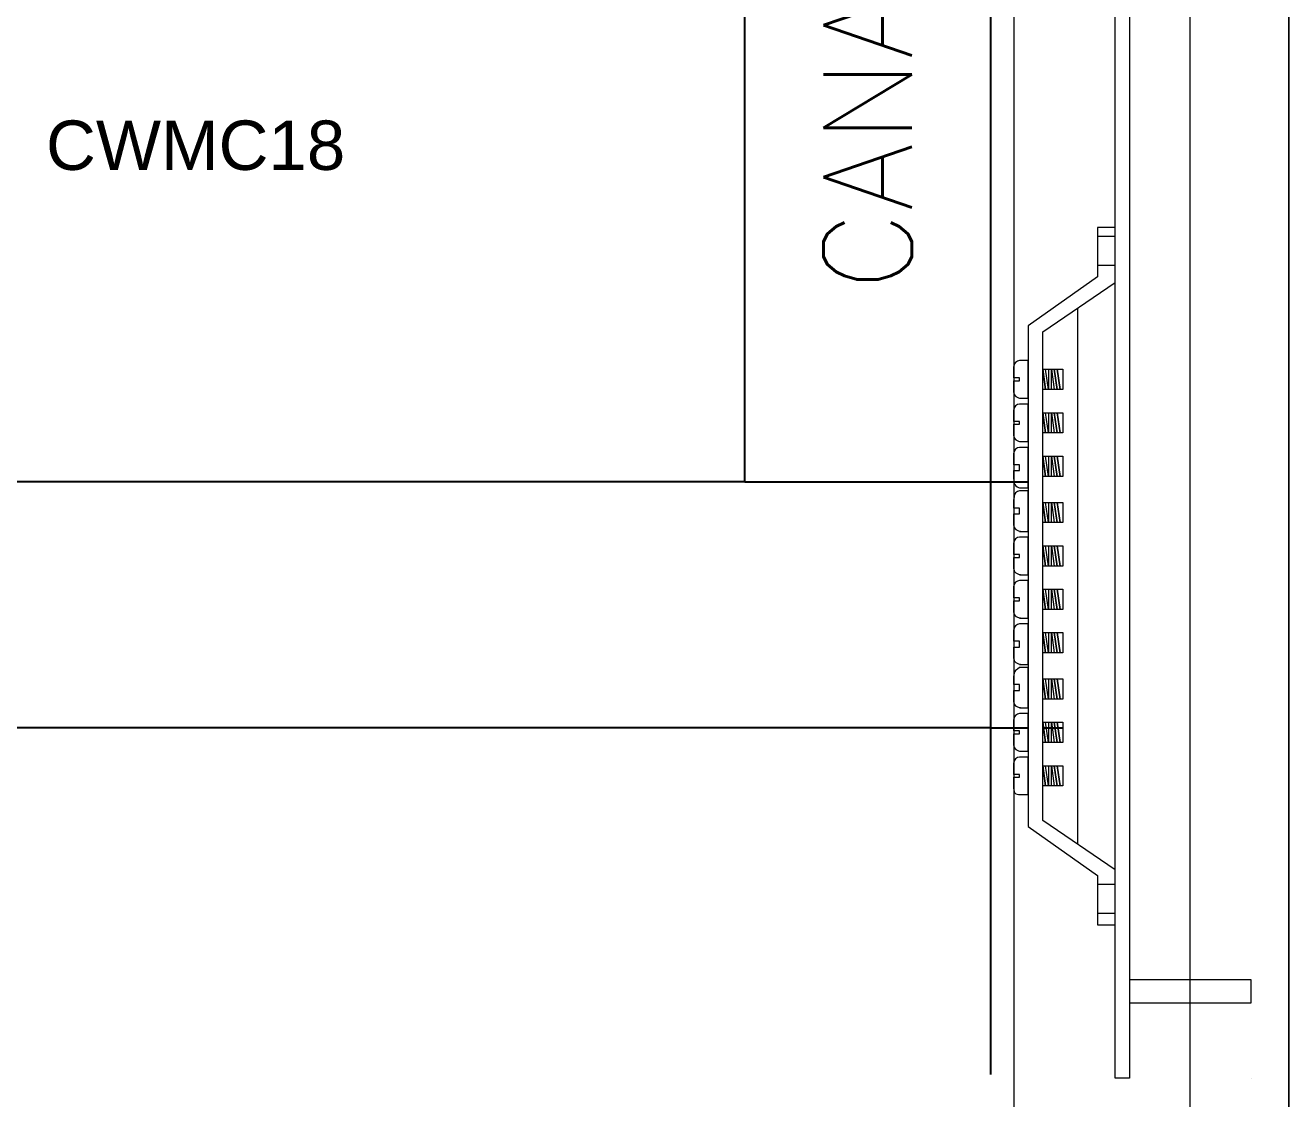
# Model space of a CAD drawing. Header units: millimetres. Extents: x 1004 to 59588, y 686 to 38112.
# Drawn here: x 44583.3 to 44840, y 36591.5 to 36809.8 of the extents above; entities that cross this region are included whole.
import ezdxf

# ---------------------------------------------------------------- set-up
doc = ezdxf.new("R2010")
doc.units = ezdxf.units.MM
doc.linetypes.add('HIDDEN', pattern=[9.525, 6.35, -3.175])
for name, color, linetype in [('Canaleta', 3, 'Continuous'), ('PDF4_Geometry', 7, 'Continuous'), ('Txt.Des.', 6, 'Continuous')]:
    doc.layers.add(name, color=color, linetype=linetype)
doc.styles.add('Fodra', font='romans.shx')
doc.styles.get("Standard").update_dxf_attribs({"font": 'arial.ttf'})

msp = doc.modelspace()

# ---------------------------------------------------------------- linework, layer by layer
for p, q in [((44729.48, 36716.92), (44787.1, 36716.92)), ((44779.48, 36666.92), (44787.1, 36666.92)), ((44790.04, 36666.92), (44794.16, 36666.92))]:
    msp.add_line(p, q)
at = {"layer": 'Canaleta', "color": 7}
for p, q in [((44729.48, 36716.92), (44729.48, 37093.34)), ((44779.48, 36596.44), (44779.48, 37022.86)), ((44729.48, 36716.92), (44095.98, 36716.92)), ((44779.48, 36666.92), (44045.98, 36666.92))]:
    msp.add_line(p, q, dxfattribs=at)
at = {"layer": 'PDF4_Geometry', "lineweight": 0}
for points in [[(43995.92, 35980.39), (44840.04, 35980.39), (44840.04, 36080.39), (44840.04, 37975.69), (43995.92, 37975.69), (43995.92, 36080.39), (43995.92, 37975.69), (44840.04, 37975.69), (44840.04, 36080.39), (43995.92, 36080.39), (44840.04, 36080.39), (43995.92, 36080.39), (43995.92, 35980.39), (43995.92, 36080.39)], [(44801.21, 36766.86), (44804.74, 36766.86)], [(44801.21, 36760.98), (44804.74, 36760.98)], [(44797.1, 36752.16), (44797.1, 36643.33)], [(44784.16, 36735.1), (44784.16, 36737.45), (44785.33, 36737.45), (44785.33, 36738.04), (44784.16, 36738.04), (44784.16, 36740.39)], [(44785.33, 36733.92), (44787.1, 36733.92), (44787.1, 36741.57), (44785.33, 36741.57)], [(44790.04, 36739.8), (44790.63, 36735.69), (44790.04, 36739.8), (44794.16, 36739.8), (44794.16, 36735.69), (44790.04, 36735.69)], [(44791.21, 36739.8), (44791.21, 36735.69), (44790.63, 36739.8)], [(44791.8, 36735.69), (44791.8, 36739.8), (44792.39, 36735.69)], [(44785.33, 36725.1), (44787.1, 36725.1), (44787.1, 36732.74), (44785.33, 36732.74)], [(44785.92, 36733.92), (44785.92, 36733.92)], [(44784.16, 36726.27), (44784.16, 36728.63), (44785.33, 36728.63), (44785.33, 36729.21), (44784.16, 36729.21), (44784.16, 36731.57)], [(44790.04, 36730.98), (44790.63, 36726.86), (44790.04, 36730.98), (44794.16, 36730.98), (44794.16, 36726.86), (44790.04, 36726.86)], [(44791.21, 36730.98), (44791.21, 36726.86), (44790.63, 36730.98)], [(44791.8, 36726.86), (44791.8, 36730.98), (44792.39, 36726.86)], [(44785.92, 36725.1), (44785.92, 36725.1)], [(44784.16, 36717.45), (44784.16, 36719.21), (44785.33, 36719.21), (44785.33, 36720.39), (44784.16, 36720.39), (44784.16, 36722.74)], [(44785.33, 36715.69), (44787.1, 36715.69), (44787.1, 36723.92), (44785.33, 36723.92)], [(44790.04, 36722.16), (44790.63, 36718.04), (44790.04, 36722.16), (44794.16, 36722.16), (44794.16, 36718.04), (44790.04, 36718.04)], [(44791.21, 36722.16), (44791.21, 36718.04), (44790.63, 36722.16)], [(44791.8, 36718.04), (44791.8, 36722.16), (44792.39, 36718.04)], [(44785.33, 36706.86), (44787.1, 36706.86), (44787.1, 36715.1), (44785.33, 36715.1)], [(44785.92, 36715.69), (44785.92, 36715.69)], [(44784.16, 36708.04), (44784.16, 36710.39), (44785.33, 36710.39), (44785.33, 36711.57), (44784.16, 36711.57), (44784.16, 36713.33)], [(44790.04, 36712.74), (44790.63, 36708.63), (44790.04, 36712.74), (44794.16, 36712.74), (44794.16, 36708.63), (44790.04, 36708.63)], [(44791.21, 36712.74), (44791.21, 36708.63), (44790.63, 36712.74)], [(44791.8, 36708.63), (44791.8, 36712.74), (44792.39, 36708.63)], [(44784.16, 36699.21), (44784.16, 36701.57), (44785.33, 36701.57), (44785.33, 36702.16), (44784.16, 36702.16), (44784.16, 36704.51)], [(44785.33, 36698.04), (44787.1, 36698.04), (44787.1, 36705.69), (44785.33, 36705.69)], [(44785.92, 36706.86), (44785.92, 36706.86)], [(44790.04, 36703.92), (44790.63, 36699.8), (44790.04, 36703.92), (44794.16, 36703.92), (44794.16, 36699.8), (44790.04, 36699.8)], [(44791.21, 36703.92), (44791.21, 36699.8), (44790.63, 36703.92)], [(44791.8, 36699.8), (44791.8, 36703.92), (44792.39, 36699.8)], [(44785.33, 36689.21), (44787.1, 36689.21), (44787.1, 36696.86), (44785.33, 36696.86)], [(44785.92, 36698.04), (44785.92, 36698.04)], [(44784.16, 36690.39), (44784.16, 36692.74), (44785.33, 36692.74), (44785.33, 36693.33), (44784.16, 36693.33), (44784.16, 36695.69)], [(44790.04, 36695.1), (44790.63, 36690.98), (44790.04, 36695.1), (44794.16, 36695.1), (44794.16, 36690.98), (44790.04, 36690.98)], [(44791.21, 36695.1), (44791.21, 36690.98), (44790.63, 36695.1)], [(44791.8, 36690.98), (44791.8, 36695.1), (44792.39, 36690.98)], [(44785.92, 36689.21), (44785.92, 36689.21)], [(44784.16, 36680.98), (44784.16, 36683.33), (44785.33, 36683.33), (44785.33, 36684.51), (44784.16, 36684.51), (44784.16, 36686.86)], [(44785.33, 36679.8), (44787.1, 36679.8), (44787.1, 36688.04), (44785.33, 36688.04)], [(44790.04, 36686.27), (44790.63, 36682.16), (44790.04, 36686.27), (44794.16, 36686.27), (44794.16, 36682.16), (44790.04, 36682.16)], [(44791.21, 36686.27), (44791.21, 36682.16), (44790.63, 36686.27)], [(44791.8, 36682.16), (44791.8, 36686.27), (44792.39, 36682.16)], [(44785.33, 36670.98), (44787.1, 36670.98), (44787.1, 36679.21), (44785.33, 36679.21)], [(44785.92, 36679.8), (44785.92, 36679.8)], [(44784.16, 36672.16), (44784.16, 36674.51), (44785.33, 36674.51), (44785.33, 36675.69), (44784.16, 36675.69), (44784.16, 36677.45)], [(44790.04, 36676.86), (44790.63, 36672.74), (44790.04, 36676.86), (44794.16, 36676.86), (44794.16, 36672.74), (44790.04, 36672.74)], [(44791.21, 36676.86), (44791.21, 36672.74), (44790.63, 36676.86)], [(44791.8, 36672.74), (44791.8, 36676.86), (44792.39, 36672.74)], [(44784.16, 36663.33), (44784.16, 36665.69), (44785.33, 36665.69), (44785.33, 36666.27), (44784.16, 36666.27), (44784.16, 36668.63)], [(44785.33, 36662.16), (44787.1, 36662.16), (44787.1, 36669.8), (44785.33, 36669.8)], [(44785.92, 36670.98), (44785.92, 36670.98)], [(44790.04, 36668.04), (44790.63, 36663.92), (44790.04, 36668.04), (44794.16, 36668.04), (44794.16, 36663.92), (44790.04, 36663.92)], [(44791.21, 36668.04), (44791.21, 36663.92), (44790.63, 36668.04)], [(44791.8, 36663.92), (44791.8, 36668.04), (44792.39, 36663.92)], [(44785.33, 36653.33), (44787.1, 36653.33), (44787.1, 36660.98), (44785.33, 36660.98)], [(44785.92, 36662.16), (44785.92, 36662.16)], [(44784.16, 36654.51), (44784.16, 36656.86), (44785.33, 36656.86), (44785.33, 36657.45), (44784.16, 36657.45), (44784.16, 36659.8)], [(44790.04, 36659.21), (44790.63, 36655.1), (44790.04, 36659.21), (44794.16, 36659.21), (44794.16, 36655.1), (44790.04, 36655.1)], [(44791.21, 36659.21), (44791.21, 36655.1), (44790.63, 36659.21)], [(44791.8, 36655.1), (44791.8, 36659.21), (44792.39, 36655.1)], [(44785.92, 36653.33), (44785.92, 36653.33)], [(44801.21, 36635.1), (44804.74, 36635.1)], [(44801.21, 36629.21), (44804.74, 36629.21)]]:
    msp.add_lwpolyline(points, dxfattribs=at)
for points in [[(44015.92, 36100.39), (44820.04, 36100.39), (44820.04, 37956.27), (44015.92, 37956.27)], [(44804.74, 36626.86), (44804.74, 36638.04), (44790.04, 36648.04), (44790.04, 36747.45), (44804.74, 36757.45), (44804.74, 36768.63), (44801.21, 36768.63), (44801.21, 36758.63), (44787.1, 36748.63), (44787.1, 36646.86), (44801.21, 36636.86), (44801.21, 36626.86)], [(44792.39, 36739.8), (44792.98, 36735.69)], [(44792.98, 36739.8), (44793.57, 36735.69)], [(44792.39, 36730.98), (44792.98, 36726.86)], [(44792.98, 36730.98), (44793.57, 36726.86)], [(44792.39, 36722.16), (44792.98, 36718.04)], [(44792.98, 36722.16), (44793.57, 36718.04)], [(44792.39, 36712.74), (44792.98, 36708.63)], [(44792.98, 36712.74), (44793.57, 36708.63)], [(44792.39, 36703.92), (44792.98, 36699.8)], [(44792.98, 36703.92), (44793.57, 36699.8)], [(44792.39, 36695.1), (44792.98, 36690.98)], [(44792.98, 36695.1), (44793.57, 36690.98)], [(44792.39, 36686.27), (44792.98, 36682.16)], [(44792.98, 36686.27), (44793.57, 36682.16)], [(44792.39, 36676.86), (44792.98, 36672.74)], [(44792.98, 36676.86), (44793.57, 36672.74)], [(44792.39, 36668.04), (44792.98, 36663.92)], [(44792.98, 36668.04), (44793.57, 36663.92)], [(44792.39, 36659.21), (44792.98, 36655.1)], [(44792.98, 36659.21), (44793.57, 36655.1)]]:
    msp.add_lwpolyline(points, close=True, dxfattribs=at)
at = {"layer": 'PDF4_Geometry', "color": 7, "lineweight": 0}
msp.add_lwpolyline([(44784.16, 37923.92), (44784.16, 36128.04), (44045.92, 36128.04), (44045.92, 37923.92)], close=True, dxfattribs=at)
at = {"layer": 'PDF4_Geometry', "color": 7, "lineweight": 18}
msp.add_lwpolyline([(44807.69, 36874.51), (44807.69, 36595.69), (44804.74, 36595.69), (44804.74, 36874.51)], close=True, dxfattribs=at)
at = {"layer": 'PDF4_Geometry', "lineweight": 18}
msp.add_lwpolyline([(44807.69, 36610.98), (44832.39, 36610.98), (44832.39, 36615.69), (44807.69, 36615.69)], close=True, dxfattribs=at)
for points in [[(44807.69, 36615.69), (44807.69, 36610.98)], [(44807.69, 36605.69), (44807.69, 36595.69)], [(44832.39, 36595.69), (44832.39, 36595.69)], [(44832.39, 36595.69), (44832.39, 36595.69)]]:
    msp.add_lwpolyline(points, dxfattribs=at)
at = {"layer": 'PDF4_Geometry', "lineweight": 0}
for points in [[(44785.33, 36741.57), (44784.74, 36741.57), (44784.16, 36740.98), (44784.16, 36740.39)], [(44784.16, 36735.1), (44784.16, 36734.51), (44784.74, 36733.92), (44785.92, 36733.92)], [(44785.33, 36732.74), (44784.74, 36732.74), (44784.16, 36732.16), (44784.16, 36731.57)], [(44784.16, 36726.27), (44784.16, 36725.69), (44784.74, 36725.1), (44785.92, 36725.1)], [(44785.33, 36723.92), (44784.74, 36723.92), (44784.16, 36723.33), (44784.16, 36722.74)], [(44784.16, 36717.45), (44784.16, 36716.27), (44784.74, 36715.69), (44785.92, 36715.69)], [(44785.33, 36715.1), (44784.74, 36715.1), (44784.16, 36714.51), (44784.16, 36713.33)], [(44784.16, 36708.04), (44784.16, 36707.45), (44784.74, 36706.86), (44785.92, 36706.86)], [(44785.33, 36705.69), (44784.74, 36705.69), (44784.16, 36705.1), (44784.16, 36704.51)], [(44784.16, 36699.21), (44784.16, 36698.63), (44784.74, 36698.04), (44785.92, 36698.04)], [(44785.33, 36696.86), (44784.74, 36696.86), (44784.16, 36696.27), (44784.16, 36695.69)], [(44784.16, 36690.39), (44784.16, 36689.8), (44784.74, 36689.21), (44785.92, 36689.21)], [(44785.33, 36688.04), (44784.74, 36688.04), (44784.16, 36687.45), (44784.16, 36686.86)], [(44784.16, 36680.98), (44784.16, 36680.39), (44784.74, 36679.8), (44785.92, 36679.8)], [(44785.33, 36679.21), (44784.74, 36678.63), (44784.16, 36678.63), (44784.16, 36677.45)], [(44784.16, 36672.16), (44784.16, 36671.57), (44784.74, 36670.98), (44785.92, 36670.98)], [(44785.33, 36669.8), (44784.74, 36669.8), (44784.16, 36669.21), (44784.16, 36668.63)], [(44784.16, 36663.33), (44784.16, 36662.74), (44784.74, 36662.16), (44785.92, 36662.16)], [(44785.33, 36660.98), (44784.74, 36660.98), (44784.16, 36660.39), (44784.16, 36659.8)], [(44784.16, 36654.51), (44784.16, 36653.33), (44784.74, 36653.33), (44785.92, 36653.33)]]:
    msp.add_open_spline(points, degree=3, dxfattribs=at)

# ---------------------------------------------------------------- texts
msp.add_text('CWMC18 ', height=10.045).set_placement((44587.51, 36780.34))
at = {"layer": 'Txt.Des.', "linetype": 'HIDDEN', "insert": (44754.48, 36879.94), "char_height": 18, "attachment_point": 5, "rotation": 90, "style": 'Fodra'}
msp.add_mtext_dynamic_manual_height_columns('CANALETA 50x50mm', width=1070, gutter_width=10, heights=[0], dxfattribs=at)

doc.saveas('drawing.dxf')
